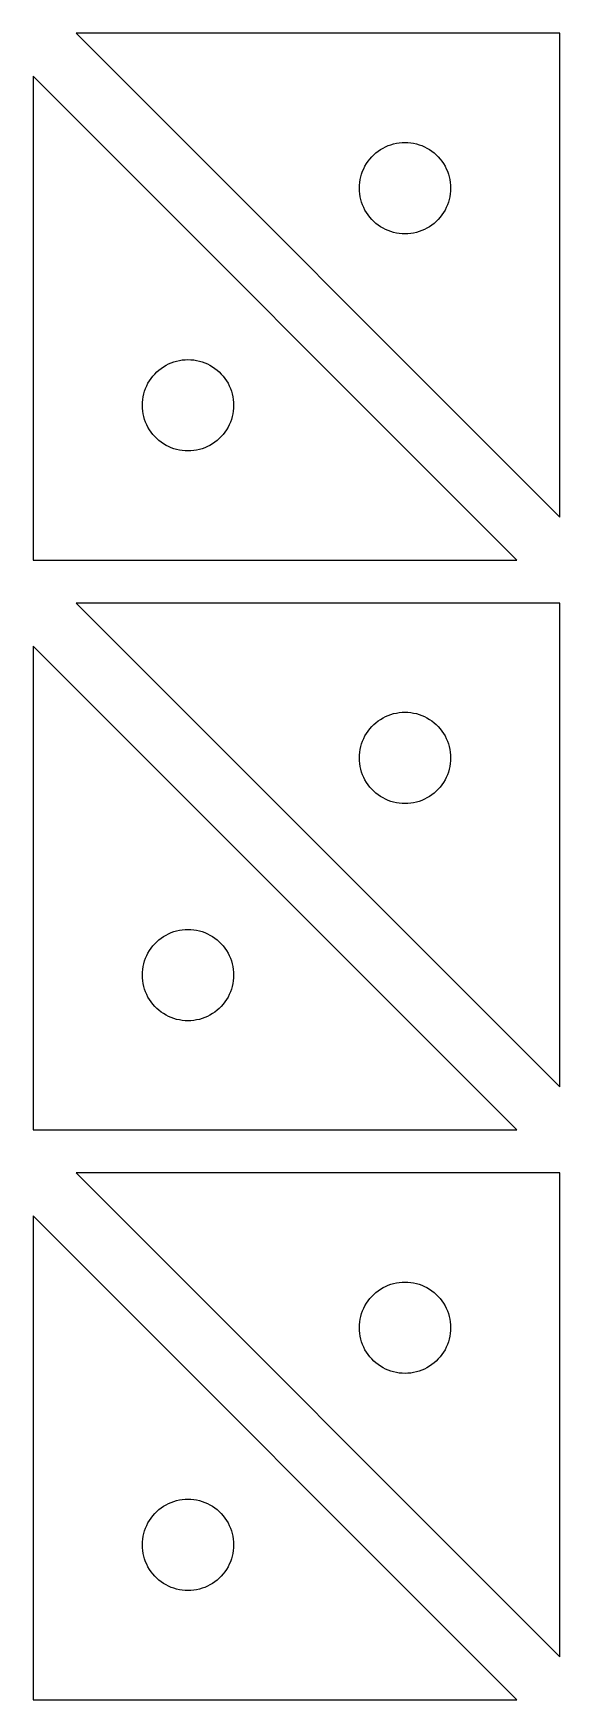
# Model space of a CAD drawing. Extents: x 0 to 77.5, y 0 to 77.5.
# Drawn here: x 0 to 24.5, y 0 to 77.5 of the extents above; entities that cross this region are included whole.
import ezdxf

# ---------------------------------------------------------------- set-up
doc = ezdxf.new("R2010")
doc.units = 0
doc.layers.get('0').update_dxf_attribs({"color": 1})

msp = doc.modelspace()

# ---------------------------------------------------------------- linework, layer by layer
at = {"color": 1}
for p, q in [((24.5, 77.5), (2, 77.5)), ((2, 77.5), (24.5, 55)), ((24.5, 55), (24.5, 77.5)), ((0, 75.5), (0, 53)), ((22.5, 53), (0, 75.5)), ((16.051, 72.0192), (16.1614, 72.0942)), ((16.1614, 72.0942), (16.2763, 72.1622)), ((16.2763, 72.1622), (16.3952, 72.2228)), ((16.3952, 72.2228), (16.5177, 72.2758)), ((16.5177, 72.2758), (16.6433, 72.321)), ((16.6433, 72.321), (16.7715, 72.3582)), ((16.7715, 72.3582), (16.9018, 72.3874)), ((16.9018, 72.3874), (17.0337, 72.4082)), ((17.0337, 72.4082), (17.1666, 72.4208)), ((17.1666, 72.4208), (17.3, 72.425)), ((17.3, 72.425), (17.4334, 72.4208)), ((17.4334, 72.4208), (17.5663, 72.4082)), ((17.5663, 72.4082), (17.6982, 72.3874)), ((17.6982, 72.3874), (17.8285, 72.3582)), ((17.8285, 72.3582), (17.9567, 72.321)), ((17.9567, 72.321), (18.0823, 72.2758)), ((18.0823, 72.2758), (18.2048, 72.2228)), ((18.2048, 72.2228), (18.3237, 72.1622)), ((18.3237, 72.1622), (18.4386, 72.0942)), ((18.4386, 72.0942), (18.5491, 72.0192)), ((15.3772, 71.2048), (15.4379, 71.3237)), ((15.4379, 71.3237), (15.5058, 71.4386)), ((15.5058, 71.4386), (15.5808, 71.5491)), ((15.5808, 71.5491), (15.6627, 71.6545)), ((15.6627, 71.6545), (15.7509, 71.7547)), ((15.7509, 71.7547), (15.8454, 71.8491)), ((15.8454, 71.8491), (15.9455, 71.9373)), ((15.9455, 71.9373), (16.051, 72.0192)), ((18.5491, 72.0192), (18.6545, 71.9373)), ((18.6545, 71.9373), (18.7547, 71.8491)), ((18.7547, 71.8491), (18.8491, 71.7547)), ((18.8491, 71.7547), (18.9373, 71.6545)), ((18.9373, 71.6545), (19.0192, 71.5491)), ((19.0192, 71.5491), (19.0942, 71.4386)), ((19.0942, 71.4386), (19.1622, 71.3237)), ((19.1622, 71.3237), (19.2228, 71.2048)), ((15.1792, 70.4334), (15.1918, 70.5663)), ((15.1918, 70.5663), (15.2126, 70.6982)), ((15.2126, 70.6982), (15.2418, 70.8285)), ((15.2418, 70.8285), (15.279, 70.9567)), ((15.279, 70.9567), (15.3242, 71.0823)), ((15.3242, 71.0823), (15.3772, 71.2048)), ((19.2228, 71.2048), (19.2758, 71.0823)), ((19.2758, 71.0823), (19.321, 70.9567)), ((19.321, 70.9567), (19.3582, 70.8285)), ((19.3582, 70.8285), (19.3874, 70.6982)), ((19.3874, 70.6982), (19.4082, 70.5663)), ((19.4082, 70.5663), (19.4208, 70.4334)), ((15.175, 70.3), (15.1792, 70.4334)), ((15.1792, 70.1666), (15.175, 70.3)), ((15.1918, 70.0337), (15.1792, 70.1666)), ((15.2126, 69.9018), (15.1918, 70.0337)), ((15.2418, 69.7715), (15.2126, 69.9018)), ((15.279, 69.6433), (15.2418, 69.7715)), ((19.3582, 69.7715), (19.321, 69.6433)), ((19.3874, 69.9018), (19.3582, 69.7715)), ((19.4082, 70.0337), (19.3874, 69.9018)), ((19.4208, 70.1666), (19.4082, 70.0337)), ((19.4208, 70.4334), (19.425, 70.3)), ((19.425, 70.3), (19.4208, 70.1666)), ((15.3242, 69.5177), (15.279, 69.6433)), ((15.3772, 69.3952), (15.3242, 69.5177)), ((15.4379, 69.2763), (15.3772, 69.3952)), ((15.5058, 69.1614), (15.4379, 69.2763)), ((15.5808, 69.051), (15.5058, 69.1614)), ((15.6627, 68.9455), (15.5808, 69.051)), ((19.0192, 69.051), (18.9373, 68.9455)), ((19.0942, 69.1614), (19.0192, 69.051)), ((19.1622, 69.2763), (19.0942, 69.1614)), ((19.2228, 69.3952), (19.1622, 69.2763)), ((19.2758, 69.5177), (19.2228, 69.3952)), ((19.321, 69.6433), (19.2758, 69.5177)), ((15.7509, 68.8454), (15.6627, 68.9455)), ((15.8454, 68.7509), (15.7509, 68.8454)), ((15.9455, 68.6627), (15.8454, 68.7509)), ((16.051, 68.5808), (15.9455, 68.6627)), ((16.1614, 68.5058), (16.051, 68.5808)), ((16.2763, 68.4379), (16.1614, 68.5058)), ((16.3952, 68.3772), (16.2763, 68.4379)), ((16.5177, 68.3242), (16.3952, 68.3772)), ((16.6433, 68.279), (16.5177, 68.3242)), ((16.7715, 68.2418), (16.6433, 68.279)), ((16.9018, 68.2126), (16.7715, 68.2418)), ((17.0337, 68.1918), (16.9018, 68.2126)), ((17.6982, 68.2126), (17.5663, 68.1918)), ((17.8285, 68.2418), (17.6982, 68.2126)), ((17.9567, 68.279), (17.8285, 68.2418)), ((18.0823, 68.3242), (17.9567, 68.279)), ((18.2048, 68.3772), (18.0823, 68.3242)), ((18.3237, 68.4379), (18.2048, 68.3772)), ((18.4386, 68.5058), (18.3237, 68.4379)), ((18.5491, 68.5808), (18.4386, 68.5058)), ((18.6545, 68.6627), (18.5491, 68.5808)), ((18.7547, 68.7509), (18.6545, 68.6627)), ((18.8491, 68.8454), (18.7547, 68.7509)), ((18.9373, 68.9455), (18.8491, 68.8454)), ((17.1666, 68.1792), (17.0337, 68.1918)), ((17.3, 68.175), (17.1666, 68.1792)), ((17.4334, 68.1792), (17.3, 68.175)), ((17.5663, 68.1918), (17.4334, 68.1792)), ((6.06136, 61.9942), (6.17627, 62.0621)), ((6.17627, 62.0621), (6.29521, 62.1228)), ((6.29521, 62.1228), (6.41772, 62.1758)), ((6.41772, 62.1758), (6.54333, 62.221)), ((6.54333, 62.221), (6.67152, 62.2582)), ((6.67152, 62.2582), (6.8018, 62.2874)), ((6.8018, 62.2874), (6.93365, 62.3082)), ((6.93365, 62.3082), (7.06656, 62.3208)), ((7.06656, 62.3208), (7.2, 62.325)), ((7.2, 62.325), (7.33342, 62.3208)), ((7.33342, 62.3208), (7.46632, 62.3082)), ((7.46632, 62.3082), (7.59818, 62.2874)), ((7.59818, 62.2874), (7.72845, 62.2582)), ((7.72845, 62.2582), (7.85666, 62.221)), ((7.85666, 62.221), (7.98225, 62.1758)), ((7.98225, 62.1758), (8.10477, 62.1228)), ((8.10477, 62.1228), (8.22372, 62.0621)), ((8.22372, 62.0621), (8.33862, 61.9942)), ((5.33784, 61.2237), (5.40579, 61.3386)), ((5.40579, 61.3386), (5.48083, 61.449)), ((5.48083, 61.449), (5.56265, 61.5545)), ((5.56265, 61.5545), (5.65094, 61.6546)), ((5.65094, 61.6546), (5.74533, 61.7491)), ((5.74533, 61.7491), (5.84546, 61.8373)), ((5.84546, 61.8373), (5.95094, 61.9192)), ((5.95094, 61.9192), (6.06136, 61.9942)), ((8.33862, 61.9942), (8.44904, 61.9192)), ((8.44904, 61.9192), (8.55452, 61.8373)), ((8.55452, 61.8373), (8.65465, 61.7491)), ((8.65465, 61.7491), (8.74905, 61.6546)), ((8.74905, 61.6546), (8.83733, 61.5545)), ((8.83733, 61.5545), (8.91916, 61.449)), ((8.91916, 61.449), (8.99419, 61.3386)), ((8.99419, 61.3386), (9.06215, 61.2237)), ((5.07919, 60.3334), (5.09175, 60.4663)), ((5.09175, 60.4663), (5.11263, 60.5982)), ((5.11263, 60.5982), (5.14175, 60.7285)), ((5.14175, 60.7285), (5.179, 60.8567)), ((5.179, 60.8567), (5.22421, 60.9823)), ((5.22421, 60.9823), (5.27724, 61.1048)), ((5.27724, 61.1048), (5.33784, 61.2237)), ((9.06215, 61.2237), (9.12276, 61.1048)), ((9.12276, 61.1048), (9.17577, 60.9823)), ((9.17577, 60.9823), (9.22099, 60.8567)), ((9.22099, 60.8567), (9.25822, 60.7285)), ((9.25822, 60.7285), (9.28735, 60.5982)), ((9.28735, 60.5982), (9.30824, 60.4663)), ((9.30824, 60.4663), (9.3208, 60.3334)), ((5.075, 60.2), (5.07919, 60.3334)), ((5.07919, 60.0666), (5.075, 60.2)), ((5.09175, 59.9337), (5.07919, 60.0666)), ((5.11263, 59.8018), (5.09175, 59.9337)), ((5.14175, 59.6715), (5.11263, 59.8018)), ((9.28735, 59.8018), (9.25822, 59.6715)), ((9.30824, 59.9337), (9.28735, 59.8018)), ((9.3208, 60.0666), (9.30824, 59.9337)), ((9.3208, 60.3334), (9.325, 60.2)), ((9.325, 60.2), (9.3208, 60.0666)), ((5.179, 59.5433), (5.14175, 59.6715)), ((5.22421, 59.4177), (5.179, 59.5433)), ((5.27724, 59.2952), (5.22421, 59.4177)), ((5.33784, 59.1763), (5.27724, 59.2952)), ((5.40579, 59.0614), (5.33784, 59.1763)), ((5.48083, 58.9509), (5.40579, 59.0614)), ((5.56265, 58.8455), (5.48083, 58.9509)), ((8.91916, 58.9509), (8.83733, 58.8455)), ((8.99419, 59.0614), (8.91916, 58.9509)), ((9.06215, 59.1763), (8.99419, 59.0614)), ((9.12276, 59.2952), (9.06215, 59.1763)), ((9.17577, 59.4177), (9.12276, 59.2952)), ((9.22099, 59.5433), (9.17577, 59.4177)), ((9.25822, 59.6715), (9.22099, 59.5433)), ((5.65094, 58.7453), (5.56265, 58.8455)), ((5.74533, 58.6509), (5.65094, 58.7453)), ((5.84546, 58.5627), (5.74533, 58.6509)), ((5.95094, 58.4808), (5.84546, 58.5627)), ((6.06136, 58.4058), (5.95094, 58.4808)), ((6.17627, 58.3378), (6.06136, 58.4058)), ((6.29521, 58.2772), (6.17627, 58.3378)), ((6.41772, 58.2242), (6.29521, 58.2772)), ((6.54333, 58.179), (6.41772, 58.2242)), ((6.67152, 58.1418), (6.54333, 58.179)), ((6.8018, 58.1126), (6.67152, 58.1418)), ((7.72845, 58.1418), (7.59818, 58.1126)), ((7.85666, 58.179), (7.72845, 58.1418)), ((7.98225, 58.2242), (7.85666, 58.179)), ((8.10477, 58.2772), (7.98225, 58.2242)), ((8.22372, 58.3378), (8.10477, 58.2772)), ((8.33862, 58.4058), (8.22372, 58.3378)), ((8.44904, 58.4808), (8.33862, 58.4058)), ((8.55452, 58.5627), (8.44904, 58.4808)), ((8.65465, 58.6509), (8.55452, 58.5627)), ((8.74905, 58.7453), (8.65465, 58.6509)), ((8.83733, 58.8455), (8.74905, 58.7453)), ((6.93365, 58.0918), (6.8018, 58.1126)), ((7.06656, 58.0792), (6.93365, 58.0918)), ((7.2, 58.075), (7.06656, 58.0792)), ((7.33342, 58.0792), (7.2, 58.075)), ((7.46632, 58.0918), (7.33342, 58.0792)), ((7.59818, 58.1126), (7.46632, 58.0918)), ((0, 53), (22.5, 53)), ((24.5, 51), (2, 51)), ((2, 51), (24.5, 28.5)), ((24.5, 28.5), (24.5, 51)), ((0, 49), (0, 26.5)), ((22.5, 26.5), (0, 49)), ((16.3952, 45.7228), (16.5177, 45.7758)), ((16.5177, 45.7758), (16.6433, 45.821)), ((16.6433, 45.821), (16.7715, 45.8582)), ((16.7715, 45.8582), (16.9018, 45.8874)), ((16.9018, 45.8874), (17.0337, 45.9082)), ((17.0337, 45.9082), (17.1666, 45.9208)), ((17.1666, 45.9208), (17.3, 45.925)), ((17.3, 45.925), (17.4334, 45.9208)), ((17.4334, 45.9208), (17.5663, 45.9082)), ((17.5663, 45.9082), (17.6982, 45.8874)), ((17.6982, 45.8874), (17.8285, 45.8582)), ((17.8285, 45.8582), (17.9567, 45.821)), ((17.9567, 45.821), (18.0823, 45.7758)), ((18.0823, 45.7758), (18.2048, 45.7228)), ((15.5058, 44.9386), (15.5808, 45.0491)), ((15.5808, 45.0491), (15.6627, 45.1545)), ((15.6627, 45.1545), (15.7509, 45.2547)), ((15.7509, 45.2547), (15.8454, 45.3491)), ((15.8454, 45.3491), (15.9455, 45.4373)), ((15.9455, 45.4373), (16.051, 45.5192)), ((16.051, 45.5192), (16.1614, 45.5942)), ((16.1614, 45.5942), (16.2763, 45.6622)), ((16.2763, 45.6622), (16.3952, 45.7228)), ((18.2048, 45.7228), (18.3237, 45.6622)), ((18.3237, 45.6622), (18.4386, 45.5942)), ((18.4386, 45.5942), (18.5491, 45.5192)), ((18.5491, 45.5192), (18.6545, 45.4373)), ((18.6545, 45.4373), (18.7547, 45.3491)), ((18.7547, 45.3491), (18.8491, 45.2547)), ((18.8491, 45.2547), (18.9373, 45.1545)), ((18.9373, 45.1545), (19.0192, 45.0491)), ((19.0192, 45.0491), (19.0942, 44.9386)), ((15.1918, 44.0663), (15.2126, 44.1982)), ((15.2126, 44.1982), (15.2418, 44.3285)), ((15.2418, 44.3285), (15.279, 44.4567)), ((15.279, 44.4567), (15.3242, 44.5823)), ((15.3242, 44.5823), (15.3772, 44.7048)), ((15.3772, 44.7048), (15.4379, 44.8237)), ((15.4379, 44.8237), (15.5058, 44.9386)), ((19.0942, 44.9386), (19.1622, 44.8237)), ((19.1622, 44.8237), (19.2228, 44.7048)), ((19.2228, 44.7048), (19.2758, 44.5823)), ((19.2758, 44.5823), (19.321, 44.4567)), ((19.321, 44.4567), (19.3582, 44.3285)), ((19.3582, 44.3285), (19.3874, 44.1982)), ((19.3874, 44.1982), (19.4082, 44.0663)), ((15.175, 43.8), (15.1792, 43.9334)), ((15.1792, 43.6666), (15.175, 43.8)), ((15.1792, 43.9334), (15.1918, 44.0663)), ((15.1918, 43.5337), (15.1792, 43.6666)), ((15.2126, 43.4018), (15.1918, 43.5337)), ((15.2418, 43.2715), (15.2126, 43.4018)), ((19.3874, 43.4018), (19.3582, 43.2715)), ((19.4082, 43.5337), (19.3874, 43.4018)), ((19.4082, 44.0663), (19.4208, 43.9334)), ((19.4208, 43.6666), (19.4082, 43.5337)), ((19.4208, 43.9334), (19.425, 43.8)), ((19.425, 43.8), (19.4208, 43.6666)), ((15.279, 43.1433), (15.2418, 43.2715)), ((15.3242, 43.0177), (15.279, 43.1433)), ((15.3772, 42.8952), (15.3242, 43.0177)), ((15.4379, 42.7763), (15.3772, 42.8952)), ((15.5058, 42.6614), (15.4379, 42.7763)), ((15.5808, 42.551), (15.5058, 42.6614)), ((19.0942, 42.6614), (19.0192, 42.551)), ((19.1622, 42.7763), (19.0942, 42.6614)), ((19.2228, 42.8952), (19.1622, 42.7763)), ((19.2758, 43.0177), (19.2228, 42.8952)), ((19.321, 43.1433), (19.2758, 43.0177)), ((19.3582, 43.2715), (19.321, 43.1433)), ((15.6627, 42.4455), (15.5808, 42.551)), ((15.7509, 42.3454), (15.6627, 42.4455)), ((15.8454, 42.2509), (15.7509, 42.3454)), ((15.9455, 42.1627), (15.8454, 42.2509)), ((16.051, 42.0808), (15.9455, 42.1627)), ((16.1614, 42.0058), (16.051, 42.0808)), ((16.2763, 41.9379), (16.1614, 42.0058)), ((16.3952, 41.8772), (16.2763, 41.9379)), ((16.5177, 41.8242), (16.3952, 41.8772)), ((18.2048, 41.8772), (18.0823, 41.8242)), ((18.3237, 41.9379), (18.2048, 41.8772)), ((18.4386, 42.0058), (18.3237, 41.9379)), ((18.5491, 42.0808), (18.4386, 42.0058)), ((18.6545, 42.1627), (18.5491, 42.0808)), ((18.7547, 42.2509), (18.6545, 42.1627)), ((18.8491, 42.3454), (18.7547, 42.2509)), ((18.9373, 42.4455), (18.8491, 42.3454)), ((19.0192, 42.551), (18.9373, 42.4455)), ((16.6433, 41.779), (16.5177, 41.8242)), ((16.7715, 41.7418), (16.6433, 41.779)), ((16.9018, 41.7126), (16.7715, 41.7418)), ((17.0337, 41.6918), (16.9018, 41.7126)), ((17.1666, 41.6792), (17.0337, 41.6918)), ((17.3, 41.675), (17.1666, 41.6792)), ((17.4334, 41.6792), (17.3, 41.675)), ((17.5663, 41.6918), (17.4334, 41.6792)), ((17.6982, 41.7126), (17.5663, 41.6918)), ((17.8285, 41.7418), (17.6982, 41.7126)), ((17.9567, 41.779), (17.8285, 41.7418)), ((18.0823, 41.8242), (17.9567, 41.779)), ((6.29521, 35.6228), (6.41772, 35.6758)), ((6.41772, 35.6758), (6.54333, 35.721)), ((6.54333, 35.721), (6.67152, 35.7582)), ((6.67152, 35.7582), (6.8018, 35.7874)), ((6.8018, 35.7874), (6.93365, 35.8082)), ((6.93365, 35.8082), (7.06656, 35.8208)), ((7.06656, 35.8208), (7.2, 35.825)), ((7.2, 35.825), (7.33342, 35.8208)), ((7.33342, 35.8208), (7.46632, 35.8082)), ((7.46632, 35.8082), (7.59818, 35.7874)), ((7.59818, 35.7874), (7.72845, 35.7582)), ((7.72845, 35.7582), (7.85666, 35.721)), ((7.85666, 35.721), (7.98225, 35.6758)), ((7.98225, 35.6758), (8.10477, 35.6228)), ((5.40579, 34.8386), (5.48083, 34.949)), ((5.48083, 34.949), (5.56265, 35.0545)), ((5.56265, 35.0545), (5.65094, 35.1546)), ((5.65094, 35.1546), (5.74533, 35.2491)), ((5.74533, 35.2491), (5.84546, 35.3373)), ((5.84546, 35.3373), (5.95094, 35.4192)), ((5.95094, 35.4192), (6.06136, 35.4942)), ((6.06136, 35.4942), (6.17627, 35.5621)), ((6.17627, 35.5621), (6.29521, 35.6228)), ((8.10477, 35.6228), (8.22372, 35.5621)), ((8.22372, 35.5621), (8.33862, 35.4942)), ((8.33862, 35.4942), (8.44904, 35.4192)), ((8.44904, 35.4192), (8.55452, 35.3373)), ((8.55452, 35.3373), (8.65465, 35.2491)), ((8.65465, 35.2491), (8.74905, 35.1546)), ((8.74905, 35.1546), (8.83733, 35.0545)), ((8.83733, 35.0545), (8.91916, 34.949)), ((8.91916, 34.949), (8.99419, 34.8386)), ((5.11263, 34.0982), (5.14175, 34.2285)), ((5.14175, 34.2285), (5.179, 34.3567)), ((5.179, 34.3567), (5.22421, 34.4823)), ((5.22421, 34.4823), (5.27724, 34.6048)), ((5.27724, 34.6048), (5.33784, 34.7237)), ((5.33784, 34.7237), (5.40579, 34.8386)), ((8.99419, 34.8386), (9.06215, 34.7237)), ((9.06215, 34.7237), (9.12276, 34.6048)), ((9.12276, 34.6048), (9.17577, 34.4823)), ((9.17577, 34.4823), (9.22099, 34.3567)), ((9.22099, 34.3567), (9.25822, 34.2285)), ((9.25822, 34.2285), (9.28735, 34.0982)), ((5.075, 33.7), (5.07919, 33.8334)), ((5.07919, 33.5666), (5.075, 33.7)), ((5.07919, 33.8334), (5.09175, 33.9663)), ((5.09175, 33.4337), (5.07919, 33.5666)), ((5.09175, 33.9663), (5.11263, 34.0982)), ((5.11263, 33.3018), (5.09175, 33.4337)), ((9.28735, 34.0982), (9.30824, 33.9663)), ((9.30824, 33.4337), (9.28735, 33.3018)), ((9.30824, 33.9663), (9.3208, 33.8334)), ((9.3208, 33.5666), (9.30824, 33.4337)), ((9.3208, 33.8334), (9.325, 33.7)), ((9.325, 33.7), (9.3208, 33.5666)), ((5.14175, 33.1715), (5.11263, 33.3018)), ((5.179, 33.0433), (5.14175, 33.1715)), ((5.22421, 32.9177), (5.179, 33.0433)), ((5.27724, 32.7952), (5.22421, 32.9177)), ((5.33784, 32.6763), (5.27724, 32.7952)), ((5.40579, 32.5614), (5.33784, 32.6763)), ((5.48083, 32.4509), (5.40579, 32.5614)), ((8.99419, 32.5614), (8.91916, 32.4509)), ((9.06215, 32.6763), (8.99419, 32.5614)), ((9.12276, 32.7952), (9.06215, 32.6763)), ((9.17577, 32.9177), (9.12276, 32.7952)), ((9.22099, 33.0433), (9.17577, 32.9177)), ((9.25822, 33.1715), (9.22099, 33.0433)), ((9.28735, 33.3018), (9.25822, 33.1715)), ((5.56265, 32.3455), (5.48083, 32.4509)), ((5.65094, 32.2453), (5.56265, 32.3455)), ((5.74533, 32.1509), (5.65094, 32.2453)), ((5.84546, 32.0627), (5.74533, 32.1509)), ((5.95094, 31.9808), (5.84546, 32.0627)), ((6.06136, 31.9058), (5.95094, 31.9808)), ((6.17627, 31.8378), (6.06136, 31.9058)), ((6.29521, 31.7772), (6.17627, 31.8378)), ((6.41772, 31.7242), (6.29521, 31.7772)), ((8.10477, 31.7772), (7.98225, 31.7242)), ((8.22372, 31.8378), (8.10477, 31.7772)), ((8.33862, 31.9058), (8.22372, 31.8378)), ((8.44904, 31.9808), (8.33862, 31.9058)), ((8.55452, 32.0627), (8.44904, 31.9808)), ((8.65465, 32.1509), (8.55452, 32.0627)), ((8.74905, 32.2453), (8.65465, 32.1509)), ((8.83733, 32.3455), (8.74905, 32.2453)), ((8.91916, 32.4509), (8.83733, 32.3455)), ((6.54333, 31.679), (6.41772, 31.7242)), ((6.67152, 31.6418), (6.54333, 31.679)), ((6.8018, 31.6126), (6.67152, 31.6418)), ((6.93365, 31.5918), (6.8018, 31.6126)), ((7.06656, 31.5792), (6.93365, 31.5918)), ((7.2, 31.575), (7.06656, 31.5792)), ((7.33342, 31.5792), (7.2, 31.575)), ((7.46632, 31.5918), (7.33342, 31.5792)), ((7.59818, 31.6126), (7.46632, 31.5918)), ((7.72845, 31.6418), (7.59818, 31.6126)), ((7.85666, 31.679), (7.72845, 31.6418)), ((7.98225, 31.7242), (7.85666, 31.679)), ((0, 26.5), (22.5, 26.5)), ((24.5, 24.5), (2, 24.5)), ((2, 24.5), (24.5, 2)), ((24.5, 2), (24.5, 24.5)), ((0, 22.5), (0, 0)), ((22.5, 0), (0, 22.5)), ((16.7715, 19.3582), (16.9018, 19.3874)), ((16.9018, 19.3874), (17.0337, 19.4082)), ((17.0337, 19.4082), (17.1666, 19.4208)), ((17.1666, 19.4208), (17.3, 19.425)), ((17.3, 19.425), (17.4334, 19.4208)), ((17.4334, 19.4208), (17.5663, 19.4082)), ((17.5663, 19.4082), (17.6982, 19.3874)), ((17.6982, 19.3874), (17.8285, 19.3582)), ((15.5808, 18.5491), (15.6627, 18.6545)), ((15.6627, 18.6545), (15.7509, 18.7547)), ((15.7509, 18.7547), (15.8454, 18.8491)), ((15.8454, 18.8491), (15.9455, 18.9373)), ((15.9455, 18.9373), (16.051, 19.0192)), ((16.051, 19.0192), (16.1614, 19.0942)), ((16.1614, 19.0942), (16.2763, 19.1622)), ((16.2763, 19.1622), (16.3952, 19.2228)), ((16.3952, 19.2228), (16.5177, 19.2758)), ((16.5177, 19.2758), (16.6433, 19.321)), ((16.6433, 19.321), (16.7715, 19.3582)), ((17.8285, 19.3582), (17.9567, 19.321)), ((17.9567, 19.321), (18.0823, 19.2758)), ((18.0823, 19.2758), (18.2048, 19.2228)), ((18.2048, 19.2228), (18.3237, 19.1622)), ((18.3237, 19.1622), (18.4386, 19.0942)), ((18.4386, 19.0942), (18.5491, 19.0192)), ((18.5491, 19.0192), (18.6545, 18.9373)), ((18.6545, 18.9373), (18.7547, 18.8491)), ((18.7547, 18.8491), (18.8491, 18.7547)), ((18.8491, 18.7547), (18.9373, 18.6545)), ((18.9373, 18.6545), (19.0192, 18.5491)), ((15.2126, 17.6982), (15.2418, 17.8285)), ((15.2418, 17.8285), (15.279, 17.9567)), ((15.279, 17.9567), (15.3242, 18.0823)), ((15.3242, 18.0823), (15.3772, 18.2048)), ((15.3772, 18.2048), (15.4379, 18.3237)), ((15.4379, 18.3237), (15.5058, 18.4386)), ((15.5058, 18.4386), (15.5808, 18.5491)), ((19.0192, 18.5491), (19.0942, 18.4386)), ((19.0942, 18.4386), (19.1622, 18.3237)), ((19.1622, 18.3237), (19.2228, 18.2048)), ((19.2228, 18.2048), (19.2758, 18.0823)), ((19.2758, 18.0823), (19.321, 17.9567)), ((19.321, 17.9567), (19.3582, 17.8285)), ((19.3582, 17.8285), (19.3874, 17.6982)), ((15.175, 17.3), (15.1792, 17.4334)), ((15.1792, 17.1666), (15.175, 17.3)), ((15.1792, 17.4334), (15.1918, 17.5663)), ((15.1918, 17.0337), (15.1792, 17.1666)), ((15.1918, 17.5663), (15.2126, 17.6982)), ((19.3874, 17.6982), (19.4082, 17.5663)), ((19.4082, 17.5663), (19.4208, 17.4334)), ((19.4208, 17.1666), (19.4082, 17.0337)), ((19.4208, 17.4334), (19.425, 17.3)), ((19.425, 17.3), (19.4208, 17.1666)), ((15.2126, 16.9018), (15.1918, 17.0337)), ((15.2418, 16.7715), (15.2126, 16.9018)), ((15.279, 16.6433), (15.2418, 16.7715)), ((15.3242, 16.5177), (15.279, 16.6433)), ((15.3772, 16.3952), (15.3242, 16.5177)), ((15.4379, 16.2763), (15.3772, 16.3952)), ((15.5058, 16.1614), (15.4379, 16.2763)), ((19.1622, 16.2763), (19.0942, 16.1614)), ((19.2228, 16.3952), (19.1622, 16.2763)), ((19.2758, 16.5177), (19.2228, 16.3952)), ((19.321, 16.6433), (19.2758, 16.5177)), ((19.3582, 16.7715), (19.321, 16.6433)), ((19.3874, 16.9018), (19.3582, 16.7715)), ((19.4082, 17.0337), (19.3874, 16.9018)), ((15.5808, 16.051), (15.5058, 16.1614)), ((15.6627, 15.9455), (15.5808, 16.051)), ((15.7509, 15.8454), (15.6627, 15.9455)), ((15.8454, 15.7509), (15.7509, 15.8454)), ((15.9455, 15.6627), (15.8454, 15.7509)), ((16.051, 15.5808), (15.9455, 15.6627)), ((16.1614, 15.5058), (16.051, 15.5808)), ((16.2763, 15.4379), (16.1614, 15.5058)), ((18.4386, 15.5058), (18.3237, 15.4379)), ((18.5491, 15.5808), (18.4386, 15.5058)), ((18.6545, 15.6627), (18.5491, 15.5808)), ((18.7547, 15.7509), (18.6545, 15.6627)), ((18.8491, 15.8454), (18.7547, 15.7509)), ((18.9373, 15.9455), (18.8491, 15.8454)), ((19.0192, 16.051), (18.9373, 15.9455)), ((19.0942, 16.1614), (19.0192, 16.051)), ((16.3952, 15.3772), (16.2763, 15.4379)), ((16.5177, 15.3242), (16.3952, 15.3772)), ((16.6433, 15.279), (16.5177, 15.3242)), ((16.7715, 15.2418), (16.6433, 15.279)), ((16.9018, 15.2126), (16.7715, 15.2418)), ((17.0337, 15.1918), (16.9018, 15.2126)), ((17.1666, 15.1792), (17.0337, 15.1918)), ((17.3, 15.175), (17.1666, 15.1792)), ((17.4334, 15.1792), (17.3, 15.175)), ((17.5663, 15.1918), (17.4334, 15.1792)), ((17.6982, 15.2126), (17.5663, 15.1918)), ((17.8285, 15.2418), (17.6982, 15.2126)), ((17.9567, 15.279), (17.8285, 15.2418)), ((18.0823, 15.3242), (17.9567, 15.279)), ((18.2048, 15.3772), (18.0823, 15.3242)), ((18.3237, 15.4379), (18.2048, 15.3772)), ((6.8018, 9.28735), (6.93365, 9.30824)), ((6.93365, 9.30824), (7.06656, 9.3208)), ((7.06656, 9.3208), (7.2, 9.325)), ((7.2, 9.325), (7.33342, 9.3208)), ((7.33342, 9.3208), (7.46632, 9.30824)), ((7.46632, 9.30824), (7.59818, 9.28735)), ((5.48083, 8.44904), (5.56265, 8.55452)), ((5.56265, 8.55452), (5.65094, 8.65465)), ((5.65094, 8.65465), (5.74533, 8.74905)), ((5.74533, 8.74905), (5.84546, 8.83733)), ((5.84546, 8.83733), (5.95094, 8.91916)), ((5.95094, 8.91916), (6.06136, 8.99419)), ((6.06136, 8.99419), (6.17627, 9.06215)), ((6.17627, 9.06215), (6.29521, 9.12276)), ((6.29521, 9.12276), (6.41772, 9.17577)), ((6.41772, 9.17577), (6.54333, 9.22099)), ((6.54333, 9.22099), (6.67152, 9.25822)), ((6.67152, 9.25822), (6.8018, 9.28735)), ((7.59818, 9.28735), (7.72845, 9.25822)), ((7.72845, 9.25822), (7.85666, 9.22099)), ((7.85666, 9.22099), (7.98225, 9.17577)), ((7.98225, 9.17577), (8.10477, 9.12276)), ((8.10477, 9.12276), (8.22372, 9.06215)), ((8.22372, 9.06215), (8.33862, 8.99419)), ((8.33862, 8.99419), (8.44904, 8.91916)), ((8.44904, 8.91916), (8.55452, 8.83733)), ((8.55452, 8.83733), (8.65465, 8.74905)), ((8.65465, 8.74905), (8.74905, 8.65465)), ((8.74905, 8.65465), (8.83733, 8.55452)), ((8.83733, 8.55452), (8.91916, 8.44904)), ((5.14175, 7.72845), (5.179, 7.85666)), ((5.179, 7.85666), (5.22421, 7.98225)), ((5.22421, 7.98225), (5.27724, 8.10477)), ((5.27724, 8.10477), (5.33784, 8.22372)), ((5.33784, 8.22372), (5.40579, 8.33862)), ((5.40579, 8.33862), (5.48083, 8.44904)), ((8.91916, 8.44904), (8.99419, 8.33862)), ((8.99419, 8.33862), (9.06215, 8.22372)), ((9.06215, 8.22372), (9.12276, 8.10477)), ((9.12276, 8.10477), (9.17577, 7.98225)), ((9.17577, 7.98225), (9.22099, 7.85666)), ((9.22099, 7.85666), (9.25822, 7.72845)), ((5.075, 7.2), (5.07919, 7.33342)), ((5.07919, 7.06656), (5.075, 7.2)), ((5.07919, 7.33342), (5.09175, 7.46632)), ((5.09175, 6.93365), (5.07919, 7.06656)), ((5.09175, 7.46632), (5.11263, 7.59818)), ((5.11263, 7.59818), (5.14175, 7.72845)), ((9.25822, 7.72845), (9.28735, 7.59818)), ((9.28735, 7.59818), (9.30824, 7.46632)), ((9.30824, 7.46632), (9.3208, 7.33342)), ((9.3208, 7.06656), (9.30824, 6.93365)), ((9.3208, 7.33342), (9.325, 7.2)), ((9.325, 7.2), (9.3208, 7.06656)), ((5.11263, 6.8018), (5.09175, 6.93365)), ((5.14175, 6.67152), (5.11263, 6.8018)), ((5.179, 6.54333), (5.14175, 6.67152)), ((5.22421, 6.41772), (5.179, 6.54333)), ((5.27724, 6.29521), (5.22421, 6.41772)), ((5.33784, 6.17627), (5.27724, 6.29521)), ((9.12276, 6.29521), (9.06215, 6.17627)), ((9.17577, 6.41772), (9.12276, 6.29521)), ((9.22099, 6.54333), (9.17577, 6.41772)), ((9.25822, 6.67152), (9.22099, 6.54333)), ((9.28735, 6.8018), (9.25822, 6.67152)), ((9.30824, 6.93365), (9.28735, 6.8018)), ((5.40579, 6.06136), (5.33784, 6.17627)), ((5.48083, 5.95094), (5.40579, 6.06136)), ((5.56265, 5.84546), (5.48083, 5.95094)), ((5.65094, 5.74533), (5.56265, 5.84546)), ((5.74533, 5.65094), (5.65094, 5.74533)), ((5.84546, 5.56265), (5.74533, 5.65094)), ((5.95094, 5.48083), (5.84546, 5.56265)), ((6.06136, 5.40579), (5.95094, 5.48083)), ((8.44904, 5.48083), (8.33862, 5.40579)), ((8.55452, 5.56265), (8.44904, 5.48083)), ((8.65465, 5.65094), (8.55452, 5.56265)), ((8.74905, 5.74533), (8.65465, 5.65094)), ((8.83733, 5.84546), (8.74905, 5.74533)), ((8.91916, 5.95094), (8.83733, 5.84546)), ((8.99419, 6.06136), (8.91916, 5.95094)), ((9.06215, 6.17627), (8.99419, 6.06136)), ((6.17627, 5.33784), (6.06136, 5.40579)), ((6.29521, 5.27724), (6.17627, 5.33784)), ((6.41772, 5.22421), (6.29521, 5.27724)), ((6.54333, 5.179), (6.41772, 5.22421)), ((6.67152, 5.14175), (6.54333, 5.179)), ((6.8018, 5.11263), (6.67152, 5.14175)), ((6.93365, 5.09175), (6.8018, 5.11263)), ((7.06656, 5.07919), (6.93365, 5.09175)), ((7.2, 5.075), (7.06656, 5.07919)), ((7.33342, 5.07919), (7.2, 5.075)), ((7.46632, 5.09175), (7.33342, 5.07919)), ((7.59818, 5.11263), (7.46632, 5.09175)), ((7.72845, 5.14175), (7.59818, 5.11263)), ((7.85666, 5.179), (7.72845, 5.14175)), ((7.98225, 5.22421), (7.85666, 5.179)), ((8.10477, 5.27724), (7.98225, 5.22421)), ((8.22372, 5.33784), (8.10477, 5.27724)), ((8.33862, 5.40579), (8.22372, 5.33784)), ((0, 0), (22.5, 0))]:
    msp.add_line(p, q, dxfattribs=at)

doc.saveas('drawing.dxf')
